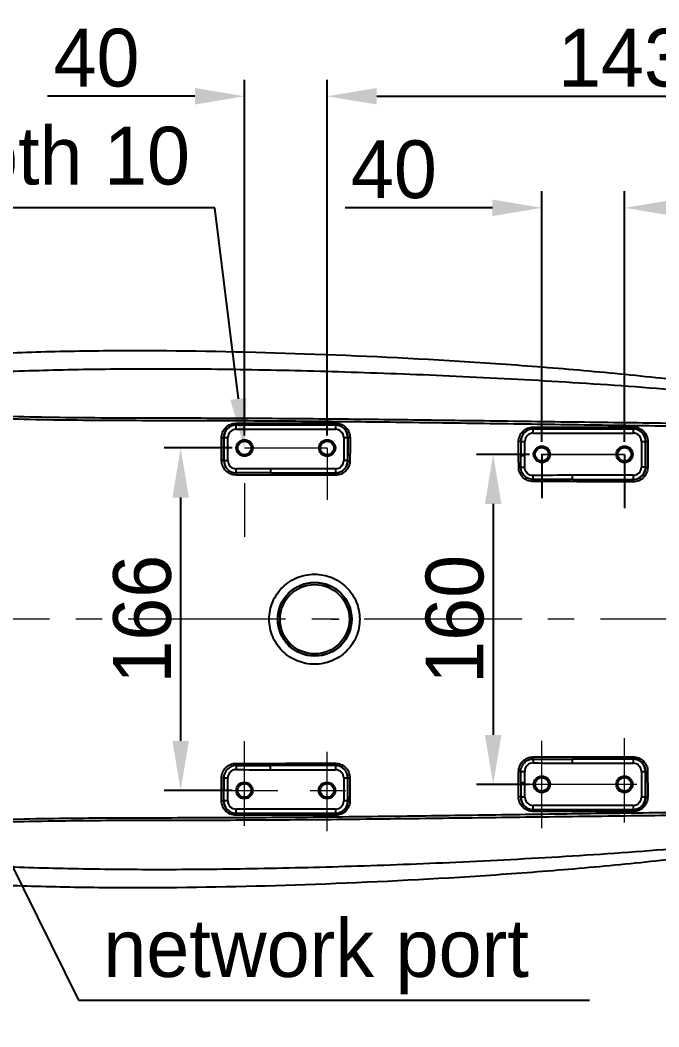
# Model space of a CAD drawing. Header units: millimetres. Extents: x 4086 to 8300, y 123 to 1549.
# Drawn here: x 6943.9 to 7021.2, y 1327.7 to 1449.7 of the extents above; entities that cross this region are included whole.
import ezdxf
from ezdxf import colors
from ezdxf.entities.mleader import LeaderData, LeaderLine
from ezdxf.math import Vec2, Vec3

# ---------------------------------------------------------------- set-up
doc = ezdxf.new("R2010")
doc.units = ezdxf.units.MM
doc.linetypes.add('CENTER2', pattern=[28.575, 19.05, -3.175, 3.175, -3.175])
doc.layers.add('中心线层', color=7, linetype='CENTER2', lineweight=0)
doc.layers.add('标注层', color=7, linetype='Continuous', lineweight=0)
doc.layers.add('外形图', color=7, linetype='Continuous')
doc.styles.add('思源黑', font='SourceHanSansCN-Normal.ttf')
doc.dimstyles.new('尺寸标注_1_4比例', dxfattribs={"dimtxt": 7, "dimasz": 6, "dimexe": 2, "dimexo": 1.5, "dimgap": 1, "dimtad": 1, "dimdec": 1, "dimlfac": 4, "dimdsep": 46, "dimtxsty": '思源黑', "dimcen": 0.09, "dimadec": 0, "dimazin": 0, "dimtp": 0.01, "dimtm": 0.01, "dimtfac": 1, "dimtdec": 1, "dimtofl": 0, "dimtmove": 0, "dimatfit": 3, "dimfxl": 1, "dimtolj": 1, "dimarcsym": 0})

# ---------------------------------------------------------------- blocks, each defined once
blk = doc.blocks.new('*D1304')
at = {"layer": 'Defpoints', "color": 0}
for p in [(7017.02, 1426.91), (7017.02, 1397.04), (7052.52, 1377.05)]:
    blk.add_point(p, dxfattribs=at)
at = {"layer": '标注层', "color": 0, "lineweight": -2}
for p, q in [((7017.02, 1398.54), (7017.02, 1428.91)), ((7052.52, 1378.55), (7052.52, 1428.91)), ((7046.52, 1426.91), (7023.02, 1426.91))]:
    blk.add_line(p, q, dxfattribs=at)
at = {"layer": '标注层', "color": 0}
for points in [[(7023.02, 1427.91), (7023.02, 1425.91), (7017.02, 1426.91)], [(7046.52, 1425.91), (7046.52, 1427.91), (7052.52, 1426.91)]]:
    blk.add_solid(points, dxfattribs=at)
at = {"layer": '标注层', "color": 0, "insert": (7034.77, 1431.41), "char_height": 7, "attachment_point": 5, "style": '思源黑'}
blk.add_mtext('\\A1;71', dxfattribs=at)
blk = doc.blocks.new('*D1305')
at = {"layer": 'Defpoints', "color": 0}
for p in [(7007.02, 1426.91), (7007.02, 1397.04), (7017.02, 1397.04)]:
    blk.add_point(p, dxfattribs=at)
at = {"layer": '标注层', "color": 0, "lineweight": -2}
for p, q in [((7007.02, 1398.54), (7007.02, 1428.91)), ((7017.02, 1398.54), (7017.02, 1428.91)), ((7001.02, 1426.91), (6983.19, 1426.91)), ((7023.02, 1426.91), (7029.02, 1426.91))]:
    blk.add_line(p, q, dxfattribs=at)
at = {"layer": '标注层', "color": 0}
for points in [[(7001.02, 1425.91), (7001.02, 1427.91), (7007.02, 1426.91)], [(7023.02, 1427.91), (7023.02, 1425.91), (7017.02, 1426.91)]]:
    blk.add_solid(points, dxfattribs=at)
at = {"layer": '标注层', "color": 0, "insert": (6989.1, 1431.54), "char_height": 7, "attachment_point": 5, "style": '思源黑'}
blk.add_mtext('\\A1;40', dxfattribs=at)
blk = doc.blocks.new('*D1306')
at = {"layer": 'Defpoints', "color": 0}
for p in [(7052.52, 1440.43), (6981.02, 1397.81), (7052.52, 1377.05)]:
    blk.add_point(p, dxfattribs=at)
at = {"layer": '标注层', "color": 0, "lineweight": -2}
for p, q in [((6981.02, 1399.31), (6981.02, 1442.43)), ((7052.52, 1378.55), (7052.52, 1442.43)), ((6987.02, 1440.43), (7046.52, 1440.43))]:
    blk.add_line(p, q, dxfattribs=at)
at = {"layer": '标注层', "color": 0}
for points in [[(6987.02, 1441.43), (6987.02, 1439.43), (6981.02, 1440.43)], [(7046.52, 1439.43), (7046.52, 1441.43), (7052.52, 1440.43)]]:
    blk.add_solid(points, dxfattribs=at)
at = {"layer": '标注层', "color": 0, "insert": (7016.77, 1445.06), "char_height": 7, "attachment_point": 5, "style": '思源黑'}
blk.add_mtext('\\A1;143', dxfattribs=at)
blk = doc.blocks.new('*D1307')
at = {"layer": 'Defpoints', "color": 0}
for p in [(6981.02, 1440.43), (6971.02, 1397.81), (6981.02, 1397.81)]:
    blk.add_point(p, dxfattribs=at)
at = {"layer": '标注层', "color": 0, "lineweight": -2}
for p, q in [((6971.02, 1399.31), (6971.02, 1442.43)), ((6981.02, 1399.31), (6981.02, 1442.43)), ((6965.02, 1440.43), (6947.19, 1440.43)), ((6987.02, 1440.43), (6993.02, 1440.43))]:
    blk.add_line(p, q, dxfattribs=at)
at = {"layer": '标注层', "color": 0}
for points in [[(6965.02, 1439.43), (6965.02, 1441.43), (6971.02, 1440.43)], [(6987.02, 1441.43), (6987.02, 1439.43), (6981.02, 1440.43)]]:
    blk.add_solid(points, dxfattribs=at)
at = {"layer": '标注层', "color": 0, "insert": (6953.1, 1445.06), "char_height": 7, "attachment_point": 5, "style": '思源黑'}
blk.add_mtext('\\A1;40', dxfattribs=at)
blk = doc.blocks.new('*D1325')
at = {"layer": 'Defpoints', "color": 0}
for p in [(7007.02, 1397.04), (7001.12, 1357.04), (7007.01, 1357.04)]:
    blk.add_point(p, dxfattribs=at)
at = {"layer": '标注层', "color": 0, "lineweight": -2}
for p, q in [((7005.52, 1397.04), (6999.12, 1397.04)), ((7001.12, 1391.04), (7001.12, 1363.04)), ((7005.51, 1357.04), (6999.12, 1357.04))]:
    blk.add_line(p, q, dxfattribs=at)
at = {"layer": '标注层', "color": 0}
for points in [[(7002.12, 1391.04), (7000.12, 1391.04), (7001.12, 1397.04)], [(7000.12, 1363.04), (7002.12, 1363.04), (7001.12, 1357.04)]]:
    blk.add_solid(points, dxfattribs=at)
at = {"layer": '标注层', "color": 0, "insert": (6996.49, 1377.05), "char_height": 7, "attachment_point": 5, "rotation": 90, "style": '思源黑'}
blk.add_mtext('\\A1;160', dxfattribs=at)
blk = doc.blocks.new('*D1326')
at = {"layer": 'Defpoints', "color": 0}
for p in [(6971.02, 1397.81), (6963.29, 1356.31), (6971.01, 1356.31)]:
    blk.add_point(p, dxfattribs=at)
at = {"layer": '标注层', "color": 0, "lineweight": -2}
for p, q in [((6969.52, 1397.81), (6961.29, 1397.81)), ((6963.29, 1391.81), (6963.29, 1362.31)), ((6969.51, 1356.31), (6961.29, 1356.31))]:
    blk.add_line(p, q, dxfattribs=at)
at = {"layer": '标注层', "color": 0}
for points in [[(6964.29, 1391.81), (6962.29, 1391.81), (6963.29, 1397.81)], [(6962.29, 1362.31), (6964.29, 1362.31), (6963.29, 1356.31)]]:
    blk.add_solid(points, dxfattribs=at)
at = {"layer": '标注层', "color": 0, "insert": (6958.66, 1377.06), "char_height": 7, "attachment_point": 5, "rotation": 90, "style": '思源黑'}
blk.add_mtext('\\A1;166', dxfattribs=at)

msp = doc.modelspace()

# ---------------------------------------------------------------- linework, layer by layer
at = {"layer": '中心线层'}
for p, q in [((6971.0188, 1397.8118), (6981.0188, 1397.8102)), ((6981.0188, 1397.8102), (6981.0188, 1391.5364)), ((6971.0188, 1393.5485), (6971.0188, 1387.0383)), ((7090.2949, 1377.0487), (6695.5771, 1377.0487)), ((7017.0123, 1352.4126), (7017.0123, 1362.6619)), ((6971.0122, 1352.0327), (6971.0122, 1362.2694)), ((7007.0123, 1351.7421), (7007.0123, 1362.3396)), ((6981.0122, 1351.3906), (6981.0122, 1360.9803)), ((7003.3808, 1357.056), (7018.5075, 1357.0544)), ((6966.7496, 1356.3118), (6975.0367, 1356.3102)), ((6978.9749, 1356.3102), (6983.2912, 1356.3102))]:
    msp.add_line(p, q, dxfattribs=at)
at = {"layer": '中心线层', "color": 7, "linetype": 'Continuous'}
for p, q in [((6972.5424, 1377.0615), (6971.5137, 1377.0617)), ((6981.4975, 1377.0601), (6982.4634, 1377.0599))]:
    msp.add_line(p, q, dxfattribs=at)
at = {"layer": '外形图', "color": 7, "linetype": 'Continuous'}
for p, q in [((6970.006, 1400.5747), (6969.9894, 1400.5913)), ((6970.0059, 1400.0749), (6970.006, 1400.5747)), ((6982.0325, 1400.5728), (6970.006, 1400.5747)), ((6982.0325, 1400.5728), (6982.0608, 1400.601)), ((6982.0325, 1400.5728), (6982.0325, 1400.0729)), ((6970.006, 1400.0749), (6982.0324, 1400.0729)), ((7005.9667, 1400.1082), (7005.9512, 1400.1237)), ((7005.9666, 1399.6084), (7005.9667, 1400.1082)), ((7005.9666, 1399.6084), (7018.0716, 1399.6064)), ((7018.0717, 1400.1063), (7005.9667, 1400.1082)), ((7018.0717, 1400.1063), (7018.1045, 1400.139)), ((7018.0717, 1400.1063), (7018.0717, 1399.6064)), ((6968.5063, 1399.0754), (6968.4977, 1399.0841)), ((6968.506, 1396.3075), (6968.5063, 1399.0754)), ((6968.5063, 1399.0754), (6969.0061, 1399.0754)), ((6969.0056, 1396.2974), (6969.0061, 1399.0752)), ((6983.032, 1399.0731), (6983.0315, 1396.2966)), ((6983.032, 1399.0731), (6983.5318, 1399.073)), ((6983.5313, 1396.2965), (6983.5318, 1399.073)), ((6983.5318, 1399.073), (6983.5551, 1399.0963)), ((7004.4669, 1398.609), (7004.4607, 1398.6152)), ((7004.4669, 1398.609), (7004.4666, 1396.8434)), ((7004.4669, 1398.609), (7004.9668, 1398.6089)), ((7004.9665, 1396.8433), (7004.9668, 1398.6088)), ((7019.0712, 1398.6066), (7019.0707, 1395.5015)), ((7019.0712, 1398.6066), (7019.571, 1398.6065)), ((7019.5705, 1395.5014), (7019.571, 1398.6065)), ((7019.571, 1398.6065), (7019.5994, 1398.6349)), ((7004.9665, 1396.8433), (7004.4666, 1396.8434)), ((6968.5061, 1396.2988), (6969.0057, 1396.2977)), ((6983.5313, 1396.2965), (6983.0315, 1396.2966)), ((6983.5313, 1396.2965), (6983.5451, 1396.2827)), ((6970.0072, 1394.7974), (6970.0044, 1395.2866)), ((6974.2132, 1394.7985), (6970.0072, 1394.7973)), ((6974.1877, 1394.7985), (6974.1878, 1395.2983)), ((6974.1877, 1394.7985), (6982.0316, 1394.7973)), ((6982.0317, 1395.2971), (6974.1878, 1395.2983)), ((6982.0317, 1395.2971), (6982.0316, 1394.7973)), ((6982.0316, 1394.7973), (6982.0388, 1394.7901)), ((7004.4635, 1395.502), (7004.9491, 1395.4901)), ((7005.9679, 1393.9938), (7005.9594, 1394.4599)), ((7010.7396, 1394.0034), (7010.7397, 1394.5032)), ((7018.0708, 1394.502), (7010.7397, 1394.5032)), ((7018.0708, 1394.502), (7018.0708, 1394.0022)), ((7019.5705, 1395.5014), (7019.0707, 1395.5015)), ((7019.5705, 1395.5014), (7019.5887, 1395.4832)), ((7010.7396, 1394.0034), (7018.0708, 1394.0022)), ((7018.0708, 1394.0022), (7018.0817, 1393.9913)), ((6970.0015, 1359.3265), (6969.9986, 1358.8372)), ((6970.0015, 1359.3266), (6974.2075, 1359.324)), ((6974.1819, 1358.8242), (6974.182, 1359.324)), ((6982.0259, 1359.3228), (6974.182, 1359.324)), ((6982.0259, 1359.3228), (6982.0258, 1358.8229)), ((6982.0259, 1359.3228), (6982.0331, 1359.3299)), ((7005.9625, 1360.1185), (7005.9538, 1359.6524)), ((7018.0653, 1360.1063), (7010.7341, 1360.1074)), ((7010.7341, 1359.6076), (7010.7341, 1360.1074)), ((7010.7341, 1359.6076), (7018.0652, 1359.6064)), ((7018.0653, 1360.1063), (7018.0652, 1359.6064)), ((7018.0653, 1360.1063), (7018.0762, 1360.1172)), ((6968.4992, 1355.0489), (6968.4998, 1357.8167)), ((6968.4999, 1357.8254), (6968.9995, 1357.8254)), ((6968.999, 1355.049), (6968.9995, 1357.8266)), ((6974.1819, 1358.8242), (6982.0258, 1358.8229)), ((6983.0253, 1357.8231), (6983.0249, 1355.0466)), ((6983.0253, 1357.8231), (6983.5252, 1357.823)), ((6983.5247, 1355.0465), (6983.5252, 1357.823)), ((6983.5252, 1357.823), (6983.5389, 1357.8368)), ((7004.4575, 1358.6107), (7004.9431, 1358.6225)), ((7019.0647, 1358.6066), (7019.0642, 1355.5015)), ((7019.0647, 1358.6066), (7019.5646, 1358.6065)), ((7019.5641, 1355.5014), (7019.5646, 1358.6065)), ((7019.5646, 1358.6065), (7019.5828, 1358.6248)), ((7004.4603, 1357.2694), (7004.46, 1355.5039)), ((7004.4603, 1357.2694), (7004.9601, 1357.2693)), ((7004.9598, 1355.5038), (7004.9601, 1357.2693)), ((7004.46, 1355.5039), (7004.4538, 1355.4977)), ((7004.9598, 1355.5038), (7004.46, 1355.5039)), ((7019.5641, 1355.5014), (7019.0642, 1355.5015)), ((7019.5641, 1355.5014), (7019.5925, 1355.473)), ((6968.4992, 1355.0489), (6968.4906, 1355.0403)), ((6968.999, 1355.0488), (6968.4992, 1355.0489)), ((6983.5247, 1355.0465), (6983.0249, 1355.0466)), ((6983.5247, 1355.0465), (6983.548, 1355.0232)), ((7005.9592, 1354.0041), (7005.9593, 1354.504)), ((7018.0644, 1354.502), (7005.9594, 1354.504)), ((7018.0644, 1354.502), (7018.0643, 1354.0022)), ((6969.9985, 1353.5492), (6969.9818, 1353.5326)), ((6969.9985, 1353.5492), (6969.9985, 1354.049)), ((6969.9985, 1353.5492), (6982.025, 1353.5473)), ((6982.025, 1354.0471), (6969.9986, 1354.049)), ((6982.0251, 1354.0471), (6982.025, 1353.5473)), ((6982.025, 1353.5473), (6982.0532, 1353.519)), ((7005.9592, 1354.0041), (7005.9438, 1353.9887)), ((7005.9592, 1354.0041), (7018.0643, 1354.0022)), ((7018.0643, 1354.0022), (7018.0971, 1353.9695))]:
    msp.add_line(p, q, dxfattribs=at)
at = {"layer": '外形图'}
for p, q in [((7007.0187, 1397.0423), (7017.0187, 1397.0407)), ((7007.0187, 1397.0423), (7007.0187, 1391.7238)), ((7017.0187, 1397.0407), (7017.0187, 1390.5304))]:
    msp.add_line(p, q, dxfattribs=at)
for centre in [(6971.0188, 1397.8118), (6981.0188, 1397.8102), (7007.0187, 1397.0423), (7017.0187, 1397.0407), (7007.0123, 1357.056), (7017.0123, 1357.0544), (6971.0122, 1356.3118), (6981.0122, 1356.3102)]:
    msp.add_circle(centre, 1, dxfattribs=at)
at = {"layer": '外形图', "color": 7, "linetype": 'Continuous'}
for centre, radius in [((6971.0188, 1397.8118), 0.825), ((6981.0188, 1397.8102), 0.825), ((7007.0187, 1397.0423), 0.825), ((7017.0187, 1397.0407), 0.825), ((6979.52, 1377.0596), 4.4774), ((6979.5155, 1377.0608), 4.4475), ((6979.5155, 1377.0608), 4.1975), ((7007.0123, 1357.056), 0.825), ((7017.0123, 1357.0544), 0.825), ((6971.0122, 1356.3118), 0.825), ((6981.0122, 1356.3102), 0.825)]:
    msp.add_circle(centre, radius, dxfattribs=at)
for centre, radius, start, end in [((6970.0061, 1399.0748), 1.4999, 90.004673, 179.976928), ((6982.0319, 1399.0729), 1.4999, 0.004673, 89.976928), ((6970.0056, 1399.0753), 0.9995, 89.981948, 180.005415), ((6982.0324, 1399.0734), 0.9995, 359.981949, 89.999621), ((7005.9668, 1398.6083), 1.4999, 90.004673, 179.976928), ((7005.9663, 1398.6088), 0.9995, 89.981948, 179.99962), ((7018.0716, 1398.6069), 0.9995, 359.981949, 89.999621), ((7018.0711, 1398.6064), 1.4999, 0.004673, 89.976927), ((6845.1216, 1396.551), 159.3453, 359.622828, 0.104921), ((6949.788, 1396.8766), 55.1785, 358.560107, 359.965414), ((6970.0083, 1396.2995), 1.5022, 180.031848, 269.957866), ((6982.0315, 1396.2971), 1.4999, 270.004673, 359.976927), ((6982.032, 1396.2966), 0.9995, 269.981934, 359.999636), ((6974.102, 678.738), 716.5603, 89.9931388, 90.3276378), ((7010.6839, 1136.5852), 257.918, 89.987604, 91.049599), ((7018.0711, 1395.5016), 0.9995, 269.981934, 359.999636), ((7018.0706, 1395.502), 1.4999, 270.004673, 359.976927), ((7009.8791, 629.7715), 764.2323, 89.9366374, 90.2932266), ((6970.0021, 1357.8244), 1.5022, 90.024207, 179.949555), ((6982.0253, 1357.8229), 1.4999, 0.004673, 89.976928), ((7010.7428, 1615.5226), 255.915, 268.927748, 269.998043), ((7010.1192, 2124.3925), 764.2853, 269.688384, 270.0449586), ((7018.0652, 1358.6069), 0.9995, 359.981949, 89.999621), ((7018.0647, 1358.6064), 1.4999, 0.004673, 89.976928), ((6974.3253, 2075.3983), 716.5741, 269.6540437, 269.9885409), ((6982.0258, 1357.8234), 0.9995, 359.981949, 89.999621), ((6845.1221, 1357.6131), 159.3385, 359.876486, 0.358729), ((6949.5331, 1357.2496), 55.4271, 0.020446, 1.419158), ((7005.9599, 1355.504), 1.4999, 180.004673, 269.976928), ((7005.9594, 1355.5035), 0.9995, 179.981932, 269.999635), ((7018.0642, 1355.502), 1.4999, 270.004673, 359.976928), ((7018.0647, 1355.5016), 0.9995, 269.981934, 359.999636), ((6969.9991, 1355.049), 1.4999, 180.004673, 269.976928), ((6969.9986, 1355.0485), 0.9995, 179.976137, 269.999635), ((6982.0254, 1355.0466), 0.9995, 269.981934, 359.999636), ((6982.0249, 1355.0471), 1.4999, 270.004673, 359.976928)]:
    msp.add_arc(centre, radius, start, end, dxfattribs=at)
for points, knots in [([(6922.5932, 1407.8153), (6925.5381, 1408.2063), (6931.534, 1408.8037), (6940.6245, 1409.3102), (6949.8642, 1409.5828), (6962.4455, 1409.6741), (6978.5986, 1409.3122), (6994.9934, 1408.522), (7008.3298, 1407.5624), (7018.2995, 1406.658), (7028.0816, 1405.5492), (7037.534, 1404.1968), (7046.4567, 1402.5423), (7054.6081, 1400.4786), (7061.7621, 1397.8833), (7065.9888, 1395.6097), (7067.8588, 1394.3693)], [0, 0, 0, 0, 0.06048975, 0.12261408, 0.18535443, 0.24868876, 0.37877304, 0.51427655, 0.58285467, 0.6510086, 0.71809156, 0.78328663, 0.8453962, 0.90279025, 0.95431017, 1, 1, 1, 1]), ([(6932.5233, 1406.6127), (6935.2864, 1406.7834), (6941.1875, 1407.0758), (6950.5613, 1407.3588), (6960.9249, 1407.4525), (6972.1546, 1407.3389), (6984.1498, 1407.0345), (6996.8161, 1406.5476), (7009.9938, 1405.8447), (7018.9306, 1405.2208), (7023.4409, 1404.8341)], [0, 0, 0, 0, 0.09126472, 0.19476104, 0.30914501, 0.43290432, 0.56496884, 0.70470006, 0.8507654, 1, 1, 1, 1]), ([(7023.582, 1400.434), (7019.7769, 1400.4797), (7012.166, 1400.5903), (7000.7481, 1400.7533), (6989.3275, 1400.9152), (6977.9041, 1401.046), (6966.478, 1401.112), (6955.0504, 1401.1142), (6945.5261, 1401.2063), (6937.9097, 1401.4543), (6934.1053, 1401.6686), (6932.204, 1401.7888)], [0, 0, 0, 0, 0.12490784, 0.249851, 0.37482427, 0.49982302, 0.62484321, 0.74988177, 0.87493377, 0.93746599, 1, 1, 1, 1]), ([(6932.2233, 1402.1608), (6934.1221, 1402.0324), (6937.9224, 1401.8119), (6945.5322, 1401.5482), (6955.0519, 1401.453), (6966.4763, 1401.4537), (6977.9011, 1401.3912), (6989.3233, 1401.2644), (7000.7418, 1401.1109), (7012.1565, 1400.9597), (7019.765, 1400.8625), (7023.5686, 1400.8211)], [0, 0, 0, 0, 0.06249092, 0.12498508, 0.25000793, 0.37506638, 0.50012457, 0.62515379, 0.75014688, 0.87509834, 1, 1, 1, 1]), ([(6968.2398, 1399.0505), (6968.242, 1399.2773), (6968.3252, 1399.737), (6968.7127, 1400.3175), (6969.2902, 1400.7197), (6969.7527, 1400.7961), (6969.9812, 1400.8062)], [0, 0, 0, 0, 0.24919201, 0.49849087, 0.74877678, 1, 1, 1, 1]), ([(6969.9894, 1400.5913), (6969.6054, 1400.5909), (6968.8077, 1400.2651), (6968.4961, 1399.4655), (6968.4977, 1399.0841)], [0, 0, 0, 0, 0.50168871, 1, 1, 1, 1]), ([(6969.9894, 1400.5913), (6969.985, 1400.5947), (6969.989, 1400.6196), (6969.9814, 1400.6598), (6969.9826, 1400.7281), (6969.9812, 1400.7786), (6969.9811, 1400.8061)], [0, 0, 0, 0, 0.0770494, 0.28670189, 0.61660037, 1, 1, 1, 1]), ([(6982.0608, 1400.601), (6982.0559, 1400.6038), (6982.06, 1400.6307), (6982.0517, 1400.6696), (6982.0527, 1400.7377), (6982.0512, 1400.7872), (6982.051, 1400.8139)], [0, 0, 0, 0, 0.0800767, 0.29435426, 0.62371332, 1, 1, 1, 1]), ([(6982.0511, 1400.814), (6982.2793, 1400.8006), (6982.7429, 1400.7305), (6983.3201, 1400.3268), (6983.7143, 1399.7478), (6983.786, 1399.2874), (6983.7952, 1399.0611)], [0, 0, 0, 0, 0.25107805, 0.5016876, 0.75125531, 1, 1, 1, 1]), ([(6983.5551, 1399.0963), (6983.5568, 1399.4782), (6983.2439, 1400.2785), (6982.4447, 1400.6015), (6982.0608, 1400.601)], [0, 0, 0, 0, 0.49866767, 1, 1, 1, 1]), ([(7004.1984, 1398.58), (7004.1922, 1398.8066), (7004.2893, 1399.2649), (7004.6688, 1399.848), (7005.2491, 1400.2419), (7005.71, 1400.333), (7005.9387, 1400.3343)], [0, 0, 0, 0, 0.24928457, 0.49837207, 0.74858707, 1, 1, 1, 1]), ([(7005.9512, 1400.1237), (7005.5676, 1400.1232), (7004.7703, 1399.7966), (7004.4591, 1398.997), (7004.4607, 1398.6152)], [0, 0, 0, 0, 0.50114416, 1, 1, 1, 1]), ([(7005.9512, 1400.1237), (7005.9463, 1400.1262), (7005.9485, 1400.1519), (7005.9405, 1400.1899), (7005.9405, 1400.2575), (7005.9389, 1400.3071), (7005.9386, 1400.3342)], [0, 0, 0, 0, 0.07741814, 0.28557539, 0.61459127, 1, 1, 1, 1]), ([(7018.0905, 1400.349), (7018.3185, 1400.3544), (7018.7792, 1400.2547), (7019.3618, 1399.869), (7019.7482, 1399.2852), (7019.8349, 1398.8266), (7019.835, 1398.6004)], [0, 0, 0, 0, 0.2507586, 0.50129618, 0.75121043, 1, 1, 1, 1]), ([(7018.1045, 1400.139), (7018.0992, 1400.1413), (7018.101, 1400.1684), (7018.0928, 1400.2065), (7018.0925, 1400.2739), (7018.0908, 1400.3226), (7018.0905, 1400.349)], [0, 0, 0, 0, 0.08217927, 0.29626456, 0.62431394, 1, 1, 1, 1]), ([(7019.5994, 1398.635), (7019.6011, 1399.0167), (7019.2879, 1399.8171), (7018.4885, 1400.1396), (7018.1045, 1400.139)], [0, 0, 0, 0, 0.49851413, 1, 1, 1, 1]), ([(6968.4977, 1399.0841), (6968.4961, 1399.076), (6968.4614, 1399.0681), (6968.4125, 1399.0574), (6968.33, 1399.0522), (6968.2709, 1399.0504), (6968.2397, 1399.0504)], [0, 0, 0, 0, 0.09385243, 0.3153694, 0.64431443, 1, 1, 1, 1]), ([(6983.5551, 1399.0963), (6983.5565, 1399.0887), (6983.5878, 1399.0799), (6983.6336, 1399.0696), (6983.7103, 1399.0635), (6983.7657, 1399.0613), (6983.7952, 1399.061)], [0, 0, 0, 0, 0.09457323, 0.31337607, 0.63977895, 1, 1, 1, 1]), ([(7004.4607, 1398.6152), (7004.4592, 1398.6068), (7004.4239, 1398.5981), (7004.3739, 1398.5871), (7004.29, 1398.5816), (7004.23, 1398.5798), (7004.1984, 1398.5799)], [0, 0, 0, 0, 0.09493788, 0.3171831, 0.64620233, 1, 1, 1, 1]), ([(7019.5994, 1398.635), (7019.6008, 1398.6275), (7019.6315, 1398.619), (7019.6762, 1398.6089), (7019.7515, 1398.6029), (7019.8059, 1398.6007), (7019.835, 1398.6003)], [0, 0, 0, 0, 0.09409691, 0.31221191, 0.6382663, 1, 1, 1, 1]), ([(6968.506, 1396.2987), (6968.5027, 1396.2912), (6968.4694, 1396.2874), (6968.4195, 1396.2771), (6968.3382, 1396.2738), (6968.2794, 1396.2721), (6968.2484, 1396.2721)], [0, 0, 0, 0, 0.09354717, 0.31464028, 0.64300478, 1, 1, 1, 1]), ([(6970.0007, 1394.5295), (6969.7732, 1394.5362), (6969.3124, 1394.6167), (6968.7336, 1395.0106), (6968.3362, 1395.5866), (6968.257, 1396.0459), (6968.2484, 1396.2722)], [0, 0, 0, 0, 0.25047032, 0.50083146, 0.75075964, 1, 1, 1, 1]), ([(6969.0056, 1396.2974), (6969.0051, 1396.0405), (6969.2115, 1395.5034), (6969.748, 1395.2852), (6970.0045, 1395.2866)], [0, 0, 0, 0, 0.50043687, 1, 1, 1, 1]), ([(6983.7854, 1396.2541), (6983.7918, 1396.0275), (6983.6866, 1395.57), (6983.3017, 1394.9911), (6982.7172, 1394.6052), (6982.2573, 1394.5158), (6982.0295, 1394.5157)], [0, 0, 0, 0, 0.2494144, 0.49893179, 0.7492583, 1, 1, 1, 1]), ([(6982.0388, 1394.7901), (6982.4218, 1394.7895), (6983.2191, 1395.1058), (6983.5437, 1395.9008), (6983.5451, 1396.2827)], [0, 0, 0, 0, 0.50074059, 1, 1, 1, 1]), ([(6983.5451, 1396.2827), (6983.5468, 1396.2755), (6983.5789, 1396.2703), (6983.6236, 1396.2605), (6983.7007, 1396.2563), (6983.756, 1396.2543), (6983.7855, 1396.2541)], [0, 0, 0, 0, 0.0904439, 0.309184, 0.63740452, 1, 1, 1, 1]), ([(6970.0072, 1394.7974), (6970.0023, 1394.7647), (6970.0028, 1394.6749), (6970.0006, 1394.5857), (6970.0007, 1394.5294)], [0, 0, 0, 0, 0.3702236, 1, 1, 1, 1]), ([(6982.0388, 1394.7901), (6982.037, 1394.7888), (6982.0373, 1394.7795), (6982.0343, 1394.7645), (6982.0335, 1394.7377), (6982.031, 1394.6869), (6982.0299, 1394.6116), (6982.0295, 1394.5483), (6982.0296, 1394.5157)], [0, 0, 0, 0, 0.02418841, 0.08468236, 0.18010786, 0.30880416, 0.64393669, 1, 1, 1, 1]), ([(7004.4635, 1395.5021), (7004.4349, 1395.489), (7004.3465, 1395.4855), (7004.2624, 1395.48), (7004.2082, 1395.4802)], [0, 0, 0, 0, 0.36671273, 1, 1, 1, 1]), ([(7005.9594, 1393.7367), (7005.732, 1393.7381), (7005.2725, 1393.828), (7004.6913, 1394.2167), (7004.301, 1394.7955), (7004.2097, 1395.2537), (7004.2082, 1395.4802)], [0, 0, 0, 0, 0.25032436, 0.50069438, 0.75069913, 1, 1, 1, 1]), ([(7005.9679, 1393.9938), (7005.7716, 1393.9933), (7005.3743, 1394.0711), (7004.8734, 1394.4079), (7004.5395, 1394.9099), (7004.4628, 1395.3063), (7004.4635, 1395.5021)], [0, 0, 0, 0, 0.2503304, 0.50053316, 0.75040767, 1, 1, 1, 1]), ([(7005.9593, 1394.4599), (7005.6978, 1394.4552), (7005.1459, 1394.6742), (7004.9427, 1395.2284), (7004.9491, 1395.4901)], [0, 0, 0, 0, 0.49981301, 1, 1, 1, 1]), ([(7019.8238, 1395.4564), (7019.8288, 1395.2295), (7019.7257, 1394.7715), (7019.339, 1394.1927), (7018.7545, 1393.8072), (7018.2946, 1393.7181), (7018.0668, 1393.7181)], [0, 0, 0, 0, 0.24968703, 0.49922717, 0.74939617, 1, 1, 1, 1]), ([(7018.0817, 1393.9913), (7018.4645, 1393.9905), (7019.2623, 1394.3057), (7019.5874, 1395.101), (7019.5887, 1395.4832)], [0, 0, 0, 0, 0.50044282, 1, 1, 1, 1]), ([(7019.5887, 1395.4832), (7019.5904, 1395.4763), (7019.6218, 1395.4719), (7019.6653, 1395.4625), (7019.7407, 1395.4587), (7019.7949, 1395.4567), (7019.8238, 1395.4564)], [0, 0, 0, 0, 0.08927657, 0.30723989, 0.63532887, 1, 1, 1, 1]), ([(7005.9679, 1393.9938), (7005.9661, 1393.9798), (7005.9603, 1393.8941), (7005.9592, 1393.8083), (7005.9595, 1393.7367)], [0, 0, 0, 0, 0.16553567, 1, 1, 1, 1]), ([(7018.0817, 1393.9913), (7018.0795, 1393.9903), (7018.0785, 1393.9807), (7018.0729, 1393.9552), (7018.0704, 1393.8963), (7018.0672, 1393.814), (7018.0668, 1393.7506), (7018.0669, 1393.7181)], [0, 0, 0, 0, 0.02540223, 0.08623545, 0.31006806, 0.64438852, 1, 1, 1, 1]), ([(6974.0137, 1377.0617), (6974.0128, 1377.7727), (6974.3009, 1379.2097), (6975.5189, 1381.0246), (6977.3421, 1382.2348), (6979.4876, 1382.6592), (6981.6341, 1382.2354), (6983.4562, 1381.0238), (6984.6806, 1379.2095), (6984.9589, 1377.7711), (6984.9634, 1377.0599)], [0, 0, 0, 0, 0.12500169, 0.24995372, 0.37493644, 0.49989893, 0.62489171, 0.74991351, 0.87495697, 1, 1, 1, 1]), ([(6984.9634, 1377.0599), (6984.9591, 1376.7027), (6984.8918, 1375.9867), (6984.5787, 1374.954), (6984.0661, 1374.0048), (6983.1578, 1372.8962), (6981.9311, 1372.0881), (6980.5604, 1371.6717), (6979.4867, 1371.5697), (6978.4135, 1371.6738), (6977.0423, 1372.0878), (6975.5166, 1373.0974), (6974.3021, 1374.9135), (6974.0112, 1376.3507), (6974.0137, 1377.0617)], [0, 0, 0, 0, 0.06266562, 0.12531178, 0.18799437, 0.25063153, 0.37538973, 0.43801173, 0.50066218, 0.56329858, 0.62591449, 0.75058894, 0.87528278, 1, 1, 1, 1]), ([(7004.2023, 1358.6327), (7004.2051, 1358.8592), (7004.2946, 1359.3174), (7004.686, 1359.896), (7005.2669, 1360.285), (7005.7267, 1360.374), (7005.9541, 1360.3756)], [0, 0, 0, 0, 0.24927175, 0.49927008, 0.74971291, 1, 1, 1, 1]), ([(7005.9625, 1360.1185), (7005.9607, 1360.1321), (7005.9548, 1360.2177), (7005.9538, 1360.3035), (7005.9541, 1360.3756)], [0, 0, 0, 0, 0.15973121, 1, 1, 1, 1]), ([(7018.0763, 1360.1172), (7018.0741, 1360.118), (7018.073, 1360.1277), (7018.0674, 1360.1531), (7018.065, 1360.2121), (7018.0618, 1360.2944), (7018.0614, 1360.3578), (7018.0615, 1360.3904)], [0, 0, 0, 0, 0.02522149, 0.08592277, 0.30969146, 0.64418802, 1, 1, 1, 1]), ([(7018.0615, 1360.3904), (7018.2891, 1360.3784), (7018.6368, 1360.3266), (7019.0413, 1360.1075), (7019.3967, 1359.8193), (7019.7221, 1359.3366), (7019.8214, 1358.8784), (7019.8179, 1358.6515)], [0, 0, 0, 0, 0.25043508, 0.3759175, 0.50145642, 0.75061736, 1, 1, 1, 1]), ([(7067.8532, 1359.7231), (7065.9836, 1358.4838), (7061.7581, 1356.2124), (7054.6066, 1353.62), (7046.4584, 1351.5592), (7037.5394, 1349.9077), (7028.0908, 1348.5584), (7018.3125, 1347.4527), (7008.3467, 1346.5514), (6995.0149, 1345.5957), (6978.6252, 1344.8103), (6962.477, 1344.4527), (6949.8997, 1344.5467), (6940.6629, 1344.8212), (6931.5749, 1345.3287), (6925.5805, 1345.9261), (6922.636, 1346.3168)], [0, 0, 0, 0, 0.04568794, 0.09720341, 0.15459121, 0.21669451, 0.2818842, 0.34896296, 0.41711369, 0.48569036, 0.6211983, 0.75129149, 0.81462846, 0.87736958, 0.9394987, 1, 1, 1, 1]), ([(6968.2423, 1357.8523), (6968.2343, 1358.0786), (6968.3417, 1358.5361), (6968.7243, 1359.1155), (6969.3079, 1359.5049), (6969.7675, 1359.5913), (6969.9951, 1359.5944)], [0, 0, 0, 0, 0.24927296, 0.49897912, 0.74950849, 1, 1, 1, 1]), ([(6970.0015, 1359.3265), (6969.9966, 1359.3591), (6969.9972, 1359.4489), (6969.995, 1359.5381), (6969.9951, 1359.5944)], [0, 0, 0, 0, 0.3689775, 1, 1, 1, 1]), ([(6982.0239, 1359.6043), (6982.2517, 1359.5982), (6982.7125, 1359.5185), (6983.2938, 1359.1267), (6983.6873, 1358.5507), (6983.7769, 1358.092), (6983.7793, 1357.8654)], [0, 0, 0, 0, 0.25075157, 0.5009732, 0.75060234, 1, 1, 1, 1]), ([(6982.0331, 1359.33), (6982.0313, 1359.3313), (6982.0316, 1359.3405), (6982.0287, 1359.3557), (6982.0278, 1359.3824), (6982.0253, 1359.4332), (6982.0243, 1359.5085), (6982.0239, 1359.5717), (6982.024, 1359.6043)], [0, 0, 0, 0, 0.02440885, 0.08508845, 0.18063513, 0.30936401, 0.64428484, 1, 1, 1, 1]), ([(6983.5389, 1357.8368), (6983.5377, 1358.2184), (6983.2137, 1359.0134), (6982.4164, 1359.3303), (6982.0331, 1359.3299)], [0, 0, 0, 0, 0.4988157, 1, 1, 1, 1]), ([(7004.4575, 1358.6107), (7004.4569, 1358.8066), (7004.5338, 1359.2031), (7004.8681, 1359.705), (7005.3691, 1360.0416), (7005.7662, 1360.1191), (7005.9625, 1360.1185)], [0, 0, 0, 0, 0.24969705, 0.49963758, 0.74980074, 1, 1, 1, 1]), ([(7005.9538, 1359.6524), (7005.6921, 1359.6573), (7005.14, 1359.4382), (7004.9368, 1358.884), (7004.9432, 1358.6223)], [0, 0, 0, 0, 0.5000337, 1, 1, 1, 1]), ([(7019.5828, 1358.6248), (7019.5816, 1359.0068), (7019.2569, 1359.8022), (7018.4592, 1360.1178), (7018.0762, 1360.1172)], [0, 0, 0, 0, 0.49939608, 1, 1, 1, 1]), ([(6968.4998, 1357.8257), (6968.4965, 1357.8333), (6968.4625, 1357.837), (6968.4125, 1357.8474), (6968.3313, 1357.8506), (6968.2729, 1357.8523), (6968.2422, 1357.8523)], [0, 0, 0, 0, 0.09555888, 0.31925195, 0.64701542, 1, 1, 1, 1]), ([(6969.9986, 1358.8372), (6969.8676, 1358.838), (6969.6025, 1358.7861), (6969.2693, 1358.5596), (6969.0494, 1358.2224), (6968.9991, 1357.9576), (6968.9995, 1357.8266)], [0, 0, 0, 0, 0.25010456, 0.49995601, 0.74981311, 1, 1, 1, 1]), ([(6983.5389, 1357.8368), (6983.5405, 1357.8437), (6983.5717, 1357.8492), (6983.616, 1357.8588), (6983.6933, 1357.8631), (6983.7492, 1357.8651), (6983.7793, 1357.8653)], [0, 0, 0, 0, 0.08704302, 0.30142121, 0.63054347, 1, 1, 1, 1]), ([(7004.4575, 1358.6107), (7004.4279, 1358.6243), (7004.3395, 1358.6274), (7004.2553, 1358.6328), (7004.2023, 1358.6327)], [0, 0, 0, 0, 0.38021981, 1, 1, 1, 1]), ([(7019.5828, 1358.6248), (7019.5844, 1358.6314), (7019.6147, 1358.636), (7019.6578, 1358.6452), (7019.7335, 1358.6492), (7019.7884, 1358.6512), (7019.8179, 1358.6515)], [0, 0, 0, 0, 0.08556392, 0.29868971, 0.62769826, 1, 1, 1, 1]), ([(7005.9312, 1353.7781), (7005.7027, 1353.7845), (7005.241, 1353.8668), (7004.6634, 1354.266), (7004.2781, 1354.847), (7004.1913, 1355.3062), (7004.1915, 1355.5329)], [0, 0, 0, 0, 0.25127823, 0.50145499, 0.7506685, 1, 1, 1, 1]), ([(7004.4538, 1355.4977), (7004.4523, 1355.506), (7004.417, 1355.5147), (7004.367, 1355.5257), (7004.2831, 1355.5313), (7004.2231, 1355.5331), (7004.1915, 1355.533)], [0, 0, 0, 0, 0.09494888, 0.31719648, 0.64620916, 1, 1, 1, 1]), ([(7004.4538, 1355.4977), (7004.452, 1355.116), (7004.7628, 1354.3163), (7005.56, 1353.9893), (7005.9438, 1353.9887)], [0, 0, 0, 0, 0.4986621, 1, 1, 1, 1]), ([(7019.8281, 1355.5075), (7019.8254, 1355.2813), (7019.7428, 1354.8226), (7019.354, 1354.2403), (7018.7726, 1353.8508), (7018.3112, 1353.7579), (7018.083, 1353.7594)], [0, 0, 0, 0, 0.24870632, 0.49841467, 0.74911043, 1, 1, 1, 1]), ([(7018.0971, 1353.9695), (7018.481, 1353.9687), (7019.2805, 1354.2909), (7019.5941, 1355.0911), (7019.5925, 1355.473)], [0, 0, 0, 0, 0.50137176, 1, 1, 1, 1]), ([(7019.5925, 1355.473), (7019.5939, 1355.4804), (7019.6245, 1355.489), (7019.6693, 1355.499), (7019.7446, 1355.505), (7019.799, 1355.5072), (7019.8281, 1355.5076)], [0, 0, 0, 0, 0.09404276, 0.31213195, 0.63821348, 1, 1, 1, 1]), ([(6968.4906, 1355.0403), (6968.489, 1355.0484), (6968.4544, 1355.0563), (6968.4055, 1355.067), (6968.3229, 1355.0722), (6968.2638, 1355.0741), (6968.2327, 1355.0741)], [0, 0, 0, 0, 0.09385184, 0.31536855, 0.64431383, 1, 1, 1, 1]), ([(6969.9735, 1353.3177), (6969.745, 1353.3244), (6969.283, 1353.4071), (6968.7056, 1353.8059), (6968.3158, 1354.3874), (6968.2392, 1354.8471), (6968.2327, 1355.0739)], [0, 0, 0, 0, 0.25118579, 0.50135153, 0.75070635, 1, 1, 1, 1]), ([(6968.4906, 1355.0403), (6968.489, 1354.6582), (6968.8009, 1353.8585), (6969.5984, 1353.533), (6969.9819, 1353.5326)], [0, 0, 0, 0, 0.49908416, 1, 1, 1, 1]), ([(6983.7881, 1355.0584), (6983.7865, 1354.8319), (6983.7024, 1354.3723), (6983.3141, 1353.7918), (6982.7347, 1353.3911), (6982.2718, 1353.3156), (6982.0435, 1353.3061)], [0, 0, 0, 0, 0.24872576, 0.49830654, 0.74901336, 1, 1, 1, 1]), ([(6982.0532, 1353.519), (6982.4376, 1353.5185), (6983.2369, 1353.8416), (6983.5496, 1354.6418), (6983.548, 1355.0232)], [0, 0, 0, 0, 0.50190599, 1, 1, 1, 1]), ([(6983.548, 1355.0232), (6983.5494, 1355.0308), (6983.5807, 1355.0397), (6983.6265, 1355.0499), (6983.7032, 1355.056), (6983.7586, 1355.0582), (6983.7881, 1355.0584)], [0, 0, 0, 0, 0.09448119, 0.31325841, 0.63971334, 1, 1, 1, 1]), ([(6932.1961, 1352.3472), (6934.0973, 1352.4678), (6937.9019, 1352.6792), (6945.5183, 1352.9258), (6955.0426, 1353.0143), (6966.4703, 1353.0131), (6977.8963, 1353.0753), (6989.3198, 1353.2025), (7000.7405, 1353.3605), (7012.1584, 1353.5206), (7019.7694, 1353.6271), (7023.5745, 1353.6727)], [0, 0, 0, 0, 0.06253401, 0.1250658, 0.25011769, 0.37515621, 0.5001765, 0.62517536, 0.75014875, 0.87509205, 1, 1, 1, 1]), ([(7023.561, 1353.2856), (7019.7574, 1353.2454), (7012.1488, 1353.1506), (7000.7341, 1353.0031), (6989.3155, 1352.8532), (6977.8933, 1352.7301), (6966.4685, 1352.6713), (6955.044, 1352.6757), (6945.5244, 1352.5835), (6937.9145, 1352.3223), (6934.1141, 1352.103), (6932.2153, 1351.9752)], [0, 0, 0, 0, 0.12490167, 0.24985314, 0.37484624, 0.49987547, 0.6249337, 0.74999216, 0.87501502, 0.93750914, 1, 1, 1, 1]), ([(6969.9818, 1353.5326), (6969.9774, 1353.5287), (6969.9813, 1353.5034), (6969.9739, 1353.4622), (6969.9749, 1353.3945), (6969.9736, 1353.3446), (6969.9734, 1353.3178)], [0, 0, 0, 0, 0.08192369, 0.29707497, 0.6257277, 1, 1, 1, 1]), ([(6982.0532, 1353.519), (6982.0486, 1353.5159), (6982.0521, 1353.4902), (6982.0443, 1353.4509), (6982.0451, 1353.383), (6982.0436, 1353.3332), (6982.0434, 1353.3061)], [0, 0, 0, 0, 0.07873624, 0.2900273, 0.61931479, 1, 1, 1, 1]), ([(7005.9438, 1353.9887), (7005.9386, 1353.9859), (7005.9411, 1353.9593), (7005.933, 1353.9206), (7005.933, 1353.8534), (7005.9314, 1353.8046), (7005.9311, 1353.7781)], [0, 0, 0, 0, 0.08223396, 0.29654573, 0.62459135, 1, 1, 1, 1]), ([(7018.0971, 1353.9695), (7018.0919, 1353.9671), (7018.0935, 1353.9406), (7018.0854, 1353.9027), (7018.085, 1353.8352), (7018.0833, 1353.7862), (7018.083, 1353.7594)], [0, 0, 0, 0, 0.08016314, 0.29130513, 0.61967306, 1, 1, 1, 1]), ([(7023.4392, 1349.2732), (7018.9285, 1348.8879), (7009.9908, 1348.2667), (6996.8118, 1347.5679), (6984.1443, 1347.085), (6972.148, 1346.7843), (6960.9173, 1346.6742), (6950.553, 1346.7713), (6941.1785, 1347.0573), (6935.2771, 1347.3516), (6932.5138, 1347.5232)], [0, 0, 0, 0, 0.1492331, 0.29529875, 0.4350308, 0.56709601, 0.69085573, 0.8052399, 0.90873604, 1, 1, 1, 1])]:
    msp.add_open_spline(points, degree=3, knots=knots, dxfattribs=at)
for points in [[(6969.9812, 1400.8061), (6974.0045, 1400.8086), (6978.0278, 1400.8111), (6982.0511, 1400.8139)], [(6982.0608, 1400.601), (6978.037, 1400.5975), (6974.0132, 1400.5942), (6969.9894, 1400.5913)], [(7005.9386, 1400.3342), (7009.9893, 1400.3388), (7014.0399, 1400.3437), (7018.0905, 1400.349)], [(7018.1045, 1400.139), (7014.0534, 1400.1336), (7010.0023, 1400.1285), (7005.9512, 1400.1237)], [(6968.2484, 1396.2722), (6968.2458, 1397.1982), (6968.2429, 1398.1243), (6968.2397, 1399.0504)], [(6968.4977, 1399.0841), (6968.5008, 1398.1586), (6968.5037, 1397.233), (6968.506, 1396.3075)], [(6983.5451, 1396.2827), (6983.5481, 1397.2206), (6983.5514, 1398.1585), (6983.5551, 1399.0964)], [(6983.7952, 1399.061), (6983.7916, 1398.1254), (6983.7883, 1397.1897), (6983.7855, 1396.2541)], [(7004.2082, 1395.4802), (7004.2053, 1396.5134), (7004.2021, 1397.5467), (7004.1984, 1398.5799)], [(7004.4607, 1398.6152), (7004.4628, 1398.0246), (7004.4648, 1397.434), (7004.4666, 1396.8434)], [(7019.5887, 1395.4832), (7019.5919, 1396.5338), (7019.5954, 1397.5843), (7019.5994, 1398.6349)], [(7019.835, 1398.6003), (7019.8308, 1397.5524), (7019.8271, 1396.5044), (7019.8238, 1395.4565)], [(6982.0295, 1394.5157), (6978.0199, 1394.5206), (6974.0103, 1394.5252), (6970.0006, 1394.5294)], [(6974.1877, 1394.7985), (6976.8047, 1394.7958), (6979.4218, 1394.793), (6982.0388, 1394.7901)], [(7018.0669, 1393.7181), (7014.0311, 1393.7245), (7009.9952, 1393.7307), (7005.9594, 1393.7367)], [(7010.7396, 1394.0034), (7013.1869, 1393.9995), (7015.6343, 1393.9955), (7018.0817, 1393.9913)], [(7005.9541, 1360.3756), (7009.9899, 1360.3803), (7014.0257, 1360.3852), (7018.0615, 1360.3904)], [(6969.995, 1359.5944), (6974.0047, 1359.5974), (6978.0143, 1359.6007), (6982.0239, 1359.6043)], [(6982.0331, 1359.33), (6979.4161, 1359.3278), (6976.7991, 1359.3259), (6974.182, 1359.324)], [(7018.0763, 1360.1172), (7015.6289, 1360.1138), (7013.1815, 1360.1105), (7010.7341, 1360.1074)], [(6968.2327, 1355.0741), (6968.2362, 1356.0001), (6968.2394, 1356.9262), (6968.2422, 1357.8523)], [(6968.4998, 1357.8167), (6968.4973, 1356.8912), (6968.494, 1355.9658), (6968.4906, 1355.0403)], [(6983.548, 1355.0232), (6983.5447, 1355.9611), (6983.5416, 1356.8989), (6983.5389, 1357.8368)], [(6983.7793, 1357.8653), (6983.7819, 1356.9297), (6983.7848, 1355.9941), (6983.7881, 1355.0585)], [(7004.1915, 1355.533), (7004.1955, 1356.5662), (7004.1991, 1357.5995), (7004.2023, 1358.6327)], [(7019.5925, 1355.473), (7019.5888, 1356.5236), (7019.5856, 1357.5742), (7019.5828, 1358.6247)], [(7019.8179, 1358.6514), (7019.8209, 1357.6035), (7019.8242, 1356.5555), (7019.8281, 1355.5075)], [(7004.4603, 1357.2694), (7004.4583, 1356.6788), (7004.4561, 1356.0882), (7004.4538, 1355.4977)], [(6982.0435, 1353.3061), (6978.0202, 1353.3102), (6973.9968, 1353.3141), (6969.9735, 1353.3178)], [(6969.9818, 1353.5326), (6974.0056, 1353.5284), (6978.0295, 1353.5238), (6982.0533, 1353.519)], [(7018.083, 1353.7594), (7014.0324, 1353.7661), (7009.9818, 1353.7723), (7005.9312, 1353.7781)], [(7005.9438, 1353.9887), (7009.9949, 1353.9826), (7014.046, 1353.9762), (7018.0971, 1353.9695)]]:
    msp.add_open_spline(points, degree=3, dxfattribs=at)

# ---------------------------------------------------------------- dimensions: what is measured, and where the dimension line sits
at = {"layer": '标注层'}
dim = msp.add_linear_dim(base=(6981.0188, 1440.4299), p1=(6971.0188, 1397.8118), p2=(6981.0188, 1397.8102), dimstyle='尺寸标注_1_4比例', dxfattribs=at)
dim.commit()
dim.dimension.update_dxf_attribs({"geometry": '*D1307', "text_midpoint": (6953.1039, 1440.4299), "dimtype": 160})
dim = msp.add_linear_dim(base=(7052.5155, 1440.4299), p1=(6981.0188, 1397.8102), p2=(7052.5155, 1377.0487), text='143', dimstyle='尺寸标注_1_4比例', dxfattribs=at)
dim.commit()
dim.dimension.update_dxf_attribs({"geometry": '*D1306', "text_midpoint": (7016.7672, 1440.4299), "dimtype": 160})
dim = msp.add_linear_dim(base=(7007.0187, 1426.9146), p1=(7017.0187, 1397.0407), p2=(7007.0187, 1397.0423), dimstyle='尺寸标注_1_4比例', dxfattribs=at)
dim.commit()
dim.dimension.update_dxf_attribs({"geometry": '*D1305', "text_midpoint": (6989.1038, 1431.5407)})
dim = msp.add_linear_dim(base=(7017.0187, 1426.9146), p1=(7052.5155, 1377.0487), p2=(7017.0187, 1397.0407), text='71', dimstyle='尺寸标注_1_4比例', dxfattribs=at)
dim.commit()
dim.dimension.update_dxf_attribs({"geometry": '*D1304', "text_midpoint": (7034.7671, 1431.4146)})
for base, p1, p2, picture, middle in [((6963.2881, 1356.311), (6971.0188, 1397.8118), (6971.0122, 1356.311), '*D1326', (6963.2881, 1377.0614)), ((7001.1177, 1357.0409), (7007.0187, 1397.0423), (7007.0123, 1357.0409), '*D1325', (7001.1177, 1377.0487))]:
    dim = msp.add_linear_dim(base=base, p1=p1, p2=p2, angle=90, dimstyle='尺寸标注_1_4比例', dxfattribs=at)
    dim.commit()
    dim.dimension.update_dxf_attribs({"geometry": picture, "text_midpoint": middle, "dimtype": 160})

# ---------------------------------------------------------------- leaders
ml = msp.add_multileader_mtext('Standard', dxfattribs=at)
ml.set_content('8×M4 depth 10', style='思源黑')
ml.set_leader_properties()
ml.build(insert=Vec2(0, 0))
ml.multileader.update_dxf_attribs({"text_left_attachment_type": 5, "text_right_attachment_type": 5, "dogleg_length": 1, "arrow_head_size": 6})
ctx = ml.context
ctx.base_point, ctx.char_height, ctx.arrow_head_size, ctx.plane_origin = Vec3(6894.5096, 1426.9072), 7, 6, Vec3(6971.0188, 1397.8118)
ctx.left_attachment, ctx.right_attachment, ctx.text_align_type = 5, 5, 2
notes = []
notes.append((ctx, [(0, (1, 1, 0), (6967.4175, 1426.9072), (-1, 0), 1, [(0, [(6971.0188, 1397.8118)], 0, [])])]))
ctx.mtext.insert, ctx.mtext.alignment, ctx.mtext.flow_direction = Vec3(6964.4175, 1436.7371), 3, 5
ml = msp.add_multileader_mtext('Standard', dxfattribs=at)
ml.set_content('{\\C7;network port}', style='思源黑')
ml.set_leader_properties()
ml.build(insert=Vec2(0, 0))
ml.multileader.update_dxf_attribs({"text_left_attachment_type": 5, "text_right_attachment_type": 5, "dogleg_length": 1, "arrow_head_size": 6})
ctx = ml.context
ctx.base_point, ctx.char_height, ctx.arrow_head_size, ctx.plane_origin = Vec3(6951.9258, 1330.8818), 7, 6, Vec3(6927.0159, 1379.2864)
ctx.left_attachment, ctx.right_attachment = 5, 5
notes.append((ctx, [(0, (1, 1, 0), (6950.9258, 1330.8818), (1, 0), 1, [(0, [(6927.0159, 1379.2864)], 0, [])])]))
ctx.mtext.insert, ctx.mtext.flow_direction = Vec3(6953.9258, 1340.7117), 5
ml = msp.add_multileader_mtext('Standard', dxfattribs=at)
ml.set_content('{\\C7;Holding brake button}', style='思源黑')
ml.set_leader_properties()
ml.build(insert=Vec2(0, 0))
ml.multileader.update_dxf_attribs({"text_left_attachment_type": 5, "text_right_attachment_type": 5, "dogleg_length": 1, "arrow_head_size": 6})
ctx = ml.context
ctx.base_point, ctx.char_height, ctx.arrow_head_size, ctx.plane_origin = Vec3(6952.9218, 1303.7269), 7, 6, Vec3(6923.796, 1366.9918)
ctx.left_attachment, ctx.right_attachment = 5, 5
notes.append((ctx, [(0, (1, 1, 0), (6951.9218, 1303.7269), (1, 0), 1, [(0, [(6923.796, 1366.9918)], 0, [])])]))
ctx.mtext.insert, ctx.mtext.flow_direction = Vec3(6954.9218, 1313.7389), 5
for ctx, leaders in notes:
    for number, flags, end, landing, length, lines in leaders:
        leader = LeaderData()
        leader.index, (leader.has_last_leader_line, leader.has_dogleg_vector, leader.attachment_direction) = number, flags
        leader.last_leader_point, leader.dogleg_vector, leader.dogleg_length = Vec3(end), Vec3(landing), length
        for number, points, colour, breaks in lines:
            line = LeaderLine()
            line.index, line.vertices, line.color, line.breaks = number, Vec3.list(points), colors.encode_raw_color(colour), breaks
            leader.lines.append(line)
        ctx.leaders.append(leader)

doc.saveas('drawing.dxf')
